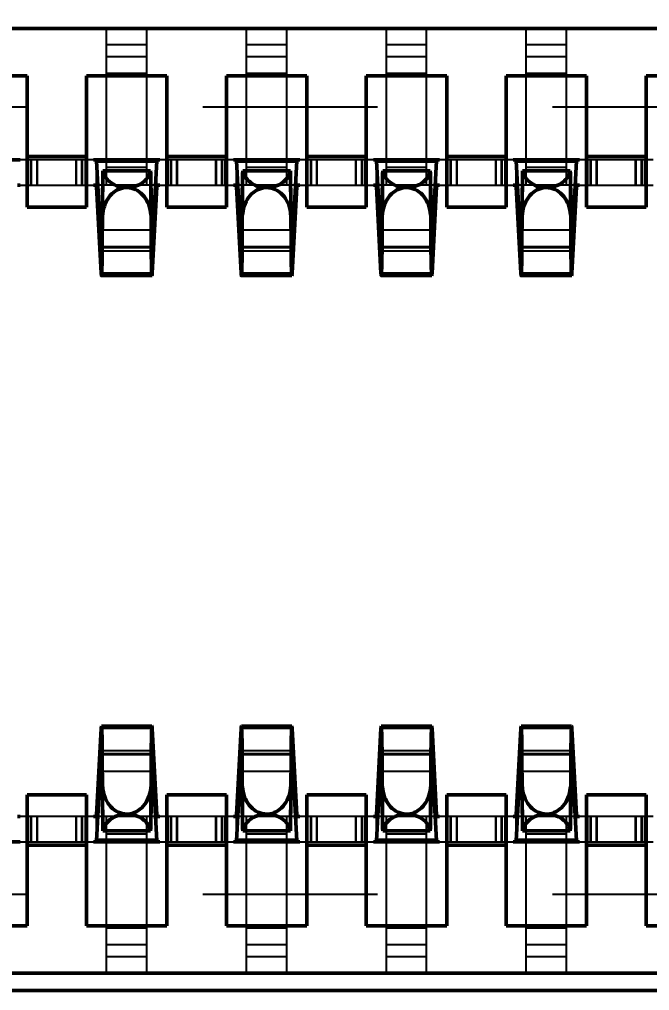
# Model space of a CAD drawing. Header units: millimetres. Extents: x -27 to 31.5, y -2.8 to 12.3.
# Drawn here: x 6.19 to 9.79, y -2.8 to 2.75 of the extents above; entities that cross this region are included whole.
import ezdxf

# ---------------------------------------------------------------- set-up
doc = ezdxf.new("R2010")
doc.units = ezdxf.units.MM
doc.linetypes.add('Dashed', pattern=[2, 1, -1])
for name, color, linetype, lineweight in [('AM_0', 7, 'Continuous', 50), ('AM_4', 3, 'Continuous', 25), ('AM_5', 3, 'Continuous', 25), ('AM_9', 6, 'Dashed', 25)]:
    doc.layers.add(name, color=color, linetype=linetype, lineweight=lineweight)
doc.dimstyles.new('ISO-25', dxfattribs={"dimtxt": 2.5, "dimasz": 2.5, "dimexe": 1.25, "dimexo": 0.625, "dimtad": 1, "dimtxsty": 'Standard', "dimcen": 2.5, "dimadec": 0, "dimazin": 0, "dimtfac": 1, "dimtmove": 0, "dimatfit": 3, "dimfxl": 1, "dimarcsym": 0})

# ---------------------------------------------------------------- blocks, each defined once
blk = doc.blocks.new('1_ERF8_C_211_05_0_060PN_0_in_ERF8_060_05_0_L_DV_TR_4')
at = {"layer": 'AM_0'}
for p, q in [((6.1896, 1.95), (5.8104, 1.95)), ((6.982, 1.95), (6.6104, 1.95)), ((6.6183, 1.95), (6.6172, 1.95)), ((6.6278, 1.9438), (6.6545, 1.447)), ((6.9455, 1.447), (6.9722, 1.9438)), ((6.9828, 1.95), (6.9817, 1.95)), ((6.9896, 1.95), (6.9828, 1.95)), ((7.782, 1.95), (7.4104, 1.95)), ((7.4183, 1.95), (7.4172, 1.95)), ((7.4278, 1.9438), (7.4545, 1.447)), ((7.7455, 1.447), (7.7722, 1.9438)), ((7.7828, 1.95), (7.7817, 1.95)), ((7.7896, 1.95), (7.7828, 1.95)), ((8.582, 1.95), (8.2104, 1.95)), ((8.2183, 1.95), (8.2172, 1.95)), ((8.2278, 1.9438), (8.2545, 1.447)), ((8.5455, 1.447), (8.5722, 1.9438)), ((8.5828, 1.95), (8.5817, 1.95)), ((8.5896, 1.95), (8.5828, 1.95)), ((9.382, 1.95), (9.0104, 1.95)), ((9.0183, 1.95), (9.0172, 1.95)), ((9.0278, 1.9438), (9.0545, 1.447)), ((9.3455, 1.447), (9.3722, 1.9438)), ((9.3828, 1.95), (9.3817, 1.95)), ((9.3896, 1.95), (9.3828, 1.95)), ((6.6588, 1.547), (6.6625, 1.8698)), ((6.6604, 1.4519), (6.6625, 1.8698)), ((6.9359, 1.886), (6.6641, 1.886)), ((6.9375, 1.8698), (6.9412, 1.547)), ((6.9396, 1.4519), (6.9375, 1.8698)), ((7.4588, 1.547), (7.4625, 1.8698)), ((7.4604, 1.4519), (7.4625, 1.8698)), ((7.7359, 1.886), (7.4641, 1.886)), ((7.7375, 1.8698), (7.7412, 1.547)), ((7.7396, 1.4519), (7.7375, 1.8698)), ((8.2588, 1.547), (8.2625, 1.8698)), ((8.2604, 1.4519), (8.2625, 1.8698)), ((8.5359, 1.886), (8.2641, 1.886)), ((8.5375, 1.8698), (8.5412, 1.547)), ((8.5396, 1.4519), (8.5375, 1.8698)), ((9.0588, 1.547), (9.0625, 1.8698)), ((9.0604, 1.4519), (9.0625, 1.8698)), ((9.3359, 1.886), (9.0641, 1.886)), ((9.3375, 1.8698), (9.3412, 1.547)), ((9.3396, 1.4519), (9.3375, 1.8698)), ((6.1751, 1.805), (6.1896, 1.805)), ((6.6104, 1.805), (6.6249, 1.805)), ((6.654, 1.302), (6.6278, 1.7948)), ((6.8081, 1.791), (6.7919, 1.791)), ((6.9722, 1.7948), (6.946, 1.302)), ((6.9751, 1.805), (6.9896, 1.805)), ((7.4104, 1.805), (7.4249, 1.805)), ((7.454, 1.302), (7.4278, 1.7948)), ((7.6081, 1.791), (7.5919, 1.791)), ((7.7722, 1.7948), (7.746, 1.302)), ((7.7751, 1.805), (7.7896, 1.805)), ((8.2104, 1.805), (8.2249, 1.805)), ((8.254, 1.302), (8.2278, 1.7948)), ((8.4081, 1.791), (8.3919, 1.791)), ((8.5722, 1.7948), (8.546, 1.302)), ((8.5751, 1.805), (8.5896, 1.805)), ((9.0104, 1.805), (9.0249, 1.805)), ((9.054, 1.302), (9.0278, 1.7948)), ((9.2081, 1.791), (9.1919, 1.791)), ((9.3722, 1.7948), (9.346, 1.302)), ((9.3751, 1.805), (9.3896, 1.805)), ((6.6571, 1.447), (6.6545, 1.447)), ((6.9455, 1.447), (6.9429, 1.447)), ((7.4571, 1.447), (7.4545, 1.447)), ((7.7455, 1.447), (7.7429, 1.447)), ((8.2571, 1.447), (8.2545, 1.447)), ((8.5455, 1.447), (8.5429, 1.447)), ((9.0571, 1.447), (9.0545, 1.447)), ((9.3455, 1.447), (9.3429, 1.447)), ((6.9444, 1.288), (6.6556, 1.288)), ((7.7444, 1.288), (7.4556, 1.288)), ((8.5444, 1.288), (8.2556, 1.288)), ((9.3444, 1.288), (9.0556, 1.288)), ((6.6278, -1.7948), (6.654, -1.302)), ((6.9444, -1.288), (6.6556, -1.288)), ((6.946, -1.302), (6.9722, -1.7948)), ((7.4278, -1.7948), (7.454, -1.302)), ((7.7444, -1.288), (7.4556, -1.288)), ((7.746, -1.302), (7.7722, -1.7948)), ((8.2278, -1.7948), (8.254, -1.302)), ((8.5444, -1.288), (8.2556, -1.288)), ((8.546, -1.302), (8.5722, -1.7948)), ((9.0278, -1.7948), (9.054, -1.302)), ((9.3444, -1.288), (9.0556, -1.288)), ((9.346, -1.302), (9.3722, -1.7948)), ((6.6545, -1.447), (6.6278, -1.9438)), ((6.6571, -1.447), (6.6545, -1.447)), ((6.6625, -1.8698), (6.6604, -1.4519)), ((6.9375, -1.8698), (6.9396, -1.4519)), ((6.9455, -1.447), (6.9429, -1.447)), ((6.9722, -1.9438), (6.9455, -1.447)), ((7.4545, -1.447), (7.4278, -1.9438)), ((7.4571, -1.447), (7.4545, -1.447)), ((7.4625, -1.8698), (7.4604, -1.4519)), ((7.7375, -1.8698), (7.7396, -1.4519)), ((7.7455, -1.447), (7.7429, -1.447)), ((7.7722, -1.9438), (7.7455, -1.447)), ((8.2545, -1.447), (8.2278, -1.9438)), ((8.2571, -1.447), (8.2545, -1.447)), ((8.2625, -1.8698), (8.2604, -1.4519)), ((8.5375, -1.8698), (8.5396, -1.4519)), ((8.5455, -1.447), (8.5429, -1.447)), ((8.5722, -1.9438), (8.5455, -1.447)), ((9.0545, -1.447), (9.0278, -1.9438)), ((9.0571, -1.447), (9.0545, -1.447)), ((9.0604, -1.4519), (9.0625, -1.8698)), ((9.3375, -1.8698), (9.3396, -1.4519)), ((9.3455, -1.447), (9.3429, -1.447)), ((9.3722, -1.9438), (9.3455, -1.447)), ((6.6625, -1.8698), (6.6588, -1.547)), ((6.9412, -1.547), (6.9375, -1.8698)), ((7.4625, -1.8698), (7.4588, -1.547)), ((7.7412, -1.547), (7.7375, -1.8698)), ((8.2625, -1.8698), (8.2588, -1.547)), ((8.5412, -1.547), (8.5375, -1.8698)), ((9.0625, -1.8698), (9.0588, -1.547)), ((9.3412, -1.547), (9.3375, -1.8698)), ((6.1896, -1.805), (6.1751, -1.805)), ((6.6249, -1.805), (6.6104, -1.805)), ((6.8081, -1.791), (6.7919, -1.791)), ((6.9896, -1.805), (6.9751, -1.805)), ((7.4249, -1.805), (7.4104, -1.805)), ((7.6081, -1.791), (7.5919, -1.791)), ((7.7896, -1.805), (7.7751, -1.805)), ((8.2249, -1.805), (8.2104, -1.805)), ((8.4081, -1.791), (8.3919, -1.791)), ((8.5896, -1.805), (8.5751, -1.805)), ((9.0249, -1.805), (9.0104, -1.805)), ((9.2081, -1.791), (9.1919, -1.791)), ((9.3896, -1.805), (9.3751, -1.805)), ((6.9359, -1.886), (6.6641, -1.886)), ((7.7359, -1.886), (7.4641, -1.886)), ((8.5359, -1.886), (8.2641, -1.886)), ((9.3359, -1.886), (9.0641, -1.886)), ((5.818, -1.95), (6.1896, -1.95)), ((6.6104, -1.95), (6.9896, -1.95)), ((6.6172, -1.95), (6.6183, -1.95)), ((6.9817, -1.95), (6.9828, -1.95)), ((7.4104, -1.95), (7.7896, -1.95)), ((7.4172, -1.95), (7.4183, -1.95)), ((7.7817, -1.95), (7.7828, -1.95)), ((8.2104, -1.95), (8.5896, -1.95)), ((8.2172, -1.95), (8.2183, -1.95)), ((8.5817, -1.95), (8.5828, -1.95)), ((9.0104, -1.95), (9.3896, -1.95)), ((9.0172, -1.95), (9.0183, -1.95)), ((9.3817, -1.95), (9.3828, -1.95))]:
    blk.add_line(p, q, dxfattribs=at)
for points in [[(6.6278, 1.9438), (6.625, 1.9486), (6.6183, 1.95)], [(6.9817, 1.95), (6.9752, 1.9487), (6.9722, 1.9438)], [(7.4278, 1.9438), (7.425, 1.9486), (7.4183, 1.95)], [(7.7817, 1.95), (7.7752, 1.9487), (7.7722, 1.9438)], [(8.2278, 1.9438), (8.225, 1.9486), (8.2183, 1.95)], [(8.5817, 1.95), (8.5752, 1.9487), (8.5722, 1.9438)], [(9.0278, 1.9438), (9.025, 1.9486), (9.0183, 1.95)], [(9.3817, 1.95), (9.3752, 1.9487), (9.3722, 1.9438)], [(6.6625, 1.8698), (6.6638, 1.8842), (6.6641, 1.886)], [(6.6641, 1.886), (6.6665, 1.8763), (6.67, 1.8668), (6.6745, 1.8576), (6.68, 1.8487), (6.6863, 1.8403), (6.6936, 1.8323), (6.7016, 1.825), (6.7104, 1.8182), (6.7198, 1.812), (6.7299, 1.8066), (6.7405, 1.802), (6.7516, 1.7981), (6.763, 1.795), (6.7747, 1.7927), (6.7866, 1.7913), (6.7919, 1.791)], [(6.8081, 1.791), (6.8201, 1.792), (6.8319, 1.7939), (6.8435, 1.7966), (6.8547, 1.8002), (6.8655, 1.8045), (6.8758, 1.8096), (6.8856, 1.8154), (6.8947, 1.8219), (6.903, 1.829), (6.9106, 1.8367), (6.9174, 1.845), (6.9232, 1.8536), (6.9281, 1.8627), (6.9321, 1.8721), (6.935, 1.8817), (6.9359, 1.886)], [(6.9359, 1.886), (6.9374, 1.8716), (6.9375, 1.8698)], [(7.4625, 1.8698), (7.4638, 1.8842), (7.4641, 1.886)], [(7.4641, 1.886), (7.4665, 1.8763), (7.47, 1.8668), (7.4745, 1.8576), (7.48, 1.8487), (7.4863, 1.8403), (7.4936, 1.8323), (7.5016, 1.825), (7.5104, 1.8182), (7.5198, 1.812), (7.5299, 1.8066), (7.5405, 1.802), (7.5516, 1.7981), (7.563, 1.795), (7.5747, 1.7927), (7.5866, 1.7913), (7.5919, 1.791)], [(7.6081, 1.791), (7.6201, 1.792), (7.6319, 1.7939), (7.6435, 1.7966), (7.6547, 1.8002), (7.6655, 1.8045), (7.6758, 1.8096), (7.6856, 1.8154), (7.6947, 1.8219), (7.703, 1.829), (7.7106, 1.8367), (7.7174, 1.845), (7.7232, 1.8536), (7.7281, 1.8627), (7.7321, 1.8721), (7.735, 1.8817), (7.7359, 1.886)], [(7.7359, 1.886), (7.7374, 1.8716), (7.7375, 1.8698)], [(8.2625, 1.8698), (8.2638, 1.8842), (8.2641, 1.886)], [(8.2641, 1.886), (8.2665, 1.8763), (8.27, 1.8668), (8.2745, 1.8576), (8.28, 1.8487), (8.2863, 1.8403), (8.2936, 1.8323), (8.3016, 1.825), (8.3104, 1.8182), (8.3198, 1.812), (8.3299, 1.8066), (8.3405, 1.802), (8.3516, 1.7981), (8.363, 1.795), (8.3747, 1.7927), (8.3866, 1.7913), (8.3919, 1.791)], [(8.4081, 1.791), (8.4201, 1.792), (8.4319, 1.7939), (8.4435, 1.7966), (8.4547, 1.8002), (8.4655, 1.8045), (8.4758, 1.8096), (8.4856, 1.8154), (8.4947, 1.8219), (8.503, 1.829), (8.5106, 1.8367), (8.5174, 1.845), (8.5232, 1.8536), (8.5281, 1.8627), (8.5321, 1.8721), (8.535, 1.8817), (8.5359, 1.886)], [(8.5359, 1.886), (8.5374, 1.8716), (8.5375, 1.8698)], [(9.0625, 1.8698), (9.0638, 1.8842), (9.0641, 1.886)], [(9.0641, 1.886), (9.0665, 1.8763), (9.07, 1.8668), (9.0745, 1.8576), (9.08, 1.8487), (9.0863, 1.8403), (9.0936, 1.8323), (9.1016, 1.825), (9.1104, 1.8182), (9.1198, 1.812), (9.1299, 1.8066), (9.1405, 1.802), (9.1516, 1.7981), (9.163, 1.795), (9.1747, 1.7927), (9.1866, 1.7913), (9.1919, 1.791)], [(9.2081, 1.791), (9.2201, 1.792), (9.2319, 1.7939), (9.2435, 1.7966), (9.2547, 1.8002), (9.2655, 1.8045), (9.2758, 1.8096), (9.2856, 1.8154), (9.2947, 1.8219), (9.303, 1.829), (9.3106, 1.8367), (9.3174, 1.845), (9.3232, 1.8536), (9.3281, 1.8627), (9.3321, 1.8721), (9.335, 1.8817), (9.3359, 1.886)], [(9.3359, 1.886), (9.3374, 1.8716), (9.3375, 1.8698)], [(6.6249, 1.805), (6.6274, 1.7978), (6.6278, 1.7948)], [(6.7919, 1.791), (6.7799, 1.7895), (6.7681, 1.7867), (6.7565, 1.7828), (6.7453, 1.7775), (6.7345, 1.7712), (6.7242, 1.7637), (6.7144, 1.7551), (6.7053, 1.7456), (6.697, 1.7351), (6.6894, 1.7238), (6.6826, 1.7117), (6.6768, 1.6989), (6.6719, 1.6856), (6.6679, 1.6718), (6.665, 1.6576), (6.6631, 1.6432), (6.6625, 1.6351)], [(6.9375, 1.6351), (6.9362, 1.6496), (6.9338, 1.6639), (6.9304, 1.6779), (6.9261, 1.6915), (6.9207, 1.7046), (6.9145, 1.7171), (6.9074, 1.7288), (6.8994, 1.7398), (6.8908, 1.7499), (6.8814, 1.759), (6.8714, 1.7671), (6.8608, 1.7741), (6.8498, 1.78), (6.8384, 1.7847), (6.8267, 1.7881), (6.8149, 1.7903), (6.8081, 1.791)], [(6.9722, 1.7948), (6.9738, 1.802), (6.9751, 1.805)], [(7.4249, 1.805), (7.4274, 1.7978), (7.4278, 1.7948)], [(7.5919, 1.791), (7.5799, 1.7895), (7.5681, 1.7867), (7.5565, 1.7828), (7.5453, 1.7775), (7.5345, 1.7712), (7.5242, 1.7637), (7.5144, 1.7551), (7.5053, 1.7456), (7.497, 1.7351), (7.4894, 1.7238), (7.4826, 1.7117), (7.4768, 1.6989), (7.4719, 1.6856), (7.4679, 1.6718), (7.465, 1.6576), (7.4631, 1.6432), (7.4625, 1.6351)], [(7.7375, 1.6351), (7.7362, 1.6496), (7.7338, 1.6639), (7.7304, 1.6779), (7.7261, 1.6915), (7.7207, 1.7046), (7.7145, 1.7171), (7.7074, 1.7288), (7.6994, 1.7398), (7.6908, 1.7499), (7.6814, 1.759), (7.6714, 1.7671), (7.6608, 1.7741), (7.6498, 1.78), (7.6384, 1.7847), (7.6267, 1.7881), (7.6149, 1.7903), (7.6081, 1.791)], [(7.7722, 1.7948), (7.7738, 1.802), (7.7751, 1.805)], [(8.2249, 1.805), (8.2274, 1.7978), (8.2278, 1.7948)], [(8.3919, 1.791), (8.3799, 1.7895), (8.3681, 1.7867), (8.3565, 1.7828), (8.3453, 1.7775), (8.3345, 1.7712), (8.3242, 1.7637), (8.3144, 1.7551), (8.3053, 1.7456), (8.297, 1.7351), (8.2894, 1.7238), (8.2826, 1.7117), (8.2768, 1.6989), (8.2719, 1.6856), (8.2679, 1.6718), (8.265, 1.6576), (8.2631, 1.6432), (8.2625, 1.6351)], [(8.5375, 1.6351), (8.5362, 1.6496), (8.5338, 1.6639), (8.5304, 1.6779), (8.5261, 1.6915), (8.5207, 1.7046), (8.5145, 1.7171), (8.5074, 1.7288), (8.4994, 1.7398), (8.4908, 1.7499), (8.4814, 1.759), (8.4714, 1.7671), (8.4608, 1.7741), (8.4498, 1.78), (8.4384, 1.7847), (8.4267, 1.7881), (8.4149, 1.7903), (8.4081, 1.791)], [(8.5722, 1.7948), (8.5738, 1.802), (8.5751, 1.805)], [(9.0249, 1.805), (9.0274, 1.7978), (9.0278, 1.7948)], [(9.1919, 1.791), (9.1799, 1.7895), (9.1681, 1.7867), (9.1565, 1.7828), (9.1453, 1.7775), (9.1345, 1.7712), (9.1242, 1.7637), (9.1144, 1.7551), (9.1053, 1.7456), (9.097, 1.7351), (9.0894, 1.7238), (9.0826, 1.7117), (9.0768, 1.6989), (9.0719, 1.6856), (9.0679, 1.6718), (9.065, 1.6576), (9.0631, 1.6432), (9.0625, 1.6351)], [(9.3375, 1.6351), (9.3362, 1.6496), (9.3338, 1.6639), (9.3304, 1.6779), (9.3261, 1.6915), (9.3207, 1.7046), (9.3145, 1.7171), (9.3074, 1.7288), (9.2994, 1.7398), (9.2908, 1.7499), (9.2814, 1.759), (9.2714, 1.7671), (9.2608, 1.7741), (9.2498, 1.78), (9.2384, 1.7847), (9.2267, 1.7881), (9.2149, 1.7903), (9.2081, 1.791)], [(9.3722, 1.7948), (9.3738, 1.802), (9.3751, 1.805)], [(6.6588, 1.547), (6.6586, 1.5288), (6.6584, 1.5118), (6.6582, 1.4961), (6.6579, 1.4819), (6.6577, 1.4693), (6.6574, 1.4582), (6.6571, 1.449), (6.6568, 1.4415), (6.6565, 1.4359), (6.6562, 1.4322), (6.6559, 1.4304), (6.6558, 1.4302)], [(6.9442, 1.4302), (6.9439, 1.4312), (6.9436, 1.4341), (6.9433, 1.4389), (6.943, 1.4457), (6.9427, 1.4542), (6.9424, 1.4645), (6.9422, 1.4765), (6.9419, 1.4901), (6.9417, 1.5052), (6.9415, 1.5217), (6.9413, 1.5394), (6.9412, 1.547)], [(7.4588, 1.547), (7.4586, 1.5288), (7.4584, 1.5118), (7.4582, 1.4961), (7.4579, 1.4819), (7.4577, 1.4693), (7.4574, 1.4582), (7.4571, 1.449), (7.4568, 1.4415), (7.4565, 1.4359), (7.4562, 1.4322), (7.4559, 1.4304), (7.4558, 1.4302)], [(7.7442, 1.4302), (7.7439, 1.4312), (7.7436, 1.4341), (7.7433, 1.4389), (7.743, 1.4457), (7.7427, 1.4542), (7.7424, 1.4645), (7.7422, 1.4765), (7.7419, 1.4901), (7.7417, 1.5052), (7.7415, 1.5217), (7.7413, 1.5394), (7.7412, 1.547)], [(8.2588, 1.547), (8.2586, 1.5288), (8.2584, 1.5118), (8.2582, 1.4961), (8.2579, 1.4819), (8.2577, 1.4693), (8.2574, 1.4582), (8.2571, 1.449), (8.2568, 1.4415), (8.2565, 1.4359), (8.2562, 1.4322), (8.2559, 1.4304), (8.2558, 1.4302)], [(8.5442, 1.4302), (8.5439, 1.4312), (8.5436, 1.4341), (8.5433, 1.4389), (8.543, 1.4457), (8.5427, 1.4542), (8.5424, 1.4645), (8.5422, 1.4765), (8.5419, 1.4901), (8.5417, 1.5052), (8.5415, 1.5217), (8.5413, 1.5394), (8.5412, 1.547)], [(9.0588, 1.547), (9.0586, 1.5288), (9.0584, 1.5118), (9.0582, 1.4961), (9.0579, 1.4819), (9.0577, 1.4693), (9.0574, 1.4582), (9.0571, 1.449), (9.0568, 1.4415), (9.0565, 1.4359), (9.0562, 1.4322), (9.0559, 1.4304), (9.0558, 1.4302)], [(9.3442, 1.4302), (9.3439, 1.4312), (9.3436, 1.4341), (9.3433, 1.4389), (9.343, 1.4457), (9.3427, 1.4542), (9.3424, 1.4645), (9.3422, 1.4765), (9.3419, 1.4901), (9.3417, 1.5052), (9.3415, 1.5217), (9.3413, 1.5394), (9.3412, 1.547)], [(6.6558, 1.4302), (6.6555, 1.4312), (6.6552, 1.4341), (6.6549, 1.4389), (6.6546, 1.4457), (6.6545, 1.447)], [(6.6604, 1.4519), (6.66, 1.4227), (6.6596, 1.396), (6.6592, 1.3718), (6.6588, 1.3504), (6.6583, 1.3319), (6.6578, 1.3166), (6.6572, 1.3044), (6.6567, 1.2956), (6.6562, 1.2901), (6.6556, 1.288), (6.6556, 1.288)], [(6.9444, 1.288), (6.9439, 1.2897), (6.9433, 1.2948), (6.9428, 1.3032), (6.9423, 1.315), (6.9418, 1.33), (6.9413, 1.3481), (6.9408, 1.3692), (6.9404, 1.393), (6.94, 1.4195), (6.9396, 1.4484), (6.9396, 1.4519)], [(6.9455, 1.447), (6.9452, 1.44), (6.9449, 1.4348), (6.9446, 1.4316), (6.9443, 1.4302), (6.9442, 1.4302)], [(7.4558, 1.4302), (7.4555, 1.4312), (7.4552, 1.4341), (7.4549, 1.4389), (7.4546, 1.4457), (7.4545, 1.447)], [(7.4604, 1.4519), (7.46, 1.4227), (7.4596, 1.396), (7.4592, 1.3718), (7.4588, 1.3504), (7.4583, 1.3319), (7.4578, 1.3166), (7.4572, 1.3044), (7.4567, 1.2956), (7.4562, 1.2901), (7.4556, 1.288), (7.4556, 1.288)], [(7.7444, 1.288), (7.7439, 1.2897), (7.7433, 1.2948), (7.7428, 1.3032), (7.7423, 1.315), (7.7418, 1.33), (7.7413, 1.3481), (7.7408, 1.3692), (7.7404, 1.393), (7.74, 1.4195), (7.7396, 1.4484), (7.7396, 1.4519)], [(7.7455, 1.447), (7.7452, 1.44), (7.7449, 1.4348), (7.7446, 1.4316), (7.7443, 1.4302), (7.7442, 1.4302)], [(8.2558, 1.4302), (8.2555, 1.4312), (8.2552, 1.4341), (8.2549, 1.4389), (8.2546, 1.4457), (8.2545, 1.447)], [(8.2604, 1.4519), (8.26, 1.4227), (8.2596, 1.396), (8.2592, 1.3718), (8.2588, 1.3504), (8.2583, 1.3319), (8.2578, 1.3166), (8.2572, 1.3044), (8.2567, 1.2956), (8.2562, 1.2901), (8.2556, 1.288), (8.2556, 1.288)], [(8.5444, 1.288), (8.5439, 1.2897), (8.5433, 1.2948), (8.5428, 1.3032), (8.5423, 1.315), (8.5418, 1.33), (8.5413, 1.3481), (8.5408, 1.3692), (8.5404, 1.393), (8.54, 1.4195), (8.5396, 1.4484), (8.5396, 1.4519)], [(8.5455, 1.447), (8.5452, 1.44), (8.5449, 1.4348), (8.5446, 1.4316), (8.5443, 1.4302), (8.5442, 1.4302)], [(9.0558, 1.4302), (9.0555, 1.4312), (9.0552, 1.4341), (9.0549, 1.4389), (9.0546, 1.4457), (9.0545, 1.447)], [(9.0604, 1.4519), (9.06, 1.4227), (9.0596, 1.396), (9.0592, 1.3718), (9.0588, 1.3504), (9.0583, 1.3319), (9.0578, 1.3166), (9.0572, 1.3044), (9.0567, 1.2956), (9.0562, 1.2901), (9.0556, 1.288), (9.0556, 1.288)], [(9.3444, 1.288), (9.3439, 1.2897), (9.3433, 1.2948), (9.3428, 1.3032), (9.3423, 1.315), (9.3418, 1.33), (9.3413, 1.3481), (9.3408, 1.3692), (9.3404, 1.393), (9.34, 1.4195), (9.3396, 1.4484), (9.3396, 1.4519)], [(9.3455, 1.447), (9.3452, 1.44), (9.3449, 1.4348), (9.3446, 1.4316), (9.3443, 1.4302), (9.3442, 1.4302)], [(6.6556, 1.288), (6.655, 1.2896), (6.6545, 1.2946), (6.654, 1.302)], [(6.946, 1.302), (6.9455, 1.294), (6.9449, 1.2893), (6.9444, 1.288)], [(7.4556, 1.288), (7.455, 1.2896), (7.4545, 1.2946), (7.454, 1.302)], [(7.746, 1.302), (7.7455, 1.294), (7.7449, 1.2893), (7.7444, 1.288)], [(8.2556, 1.288), (8.255, 1.2896), (8.2545, 1.2946), (8.254, 1.302)], [(8.546, 1.302), (8.5455, 1.294), (8.5449, 1.2893), (8.5444, 1.288)], [(9.0556, 1.288), (9.055, 1.2896), (9.0545, 1.2946), (9.054, 1.302)], [(9.346, 1.302), (9.3455, 1.294), (9.3449, 1.2893), (9.3444, 1.288)], [(6.654, -1.302), (6.6545, -1.294), (6.6551, -1.2893), (6.6556, -1.288)], [(6.6556, -1.288), (6.6561, -1.2897), (6.6567, -1.2948), (6.6572, -1.3032), (6.6577, -1.315), (6.6582, -1.33), (6.6587, -1.3481), (6.6592, -1.3692), (6.6596, -1.393), (6.66, -1.4195), (6.6604, -1.4484), (6.6604, -1.4519)], [(6.9396, -1.4519), (6.94, -1.4227), (6.9404, -1.396), (6.9408, -1.3718), (6.9412, -1.3504), (6.9417, -1.3319), (6.9422, -1.3166), (6.9428, -1.3044), (6.9433, -1.2956), (6.9438, -1.2901), (6.9444, -1.288), (6.9444, -1.288)], [(6.9444, -1.288), (6.945, -1.2896), (6.9455, -1.2946), (6.946, -1.302)], [(7.454, -1.302), (7.4545, -1.294), (7.4551, -1.2893), (7.4556, -1.288)], [(7.4556, -1.288), (7.4561, -1.2897), (7.4567, -1.2948), (7.4572, -1.3032), (7.4577, -1.315), (7.4582, -1.33), (7.4587, -1.3481), (7.4592, -1.3692), (7.4596, -1.393), (7.46, -1.4195), (7.4604, -1.4484), (7.4604, -1.4519)], [(7.7396, -1.4519), (7.74, -1.4227), (7.7404, -1.396), (7.7408, -1.3718), (7.7412, -1.3504), (7.7417, -1.3319), (7.7422, -1.3166), (7.7428, -1.3044), (7.7433, -1.2956), (7.7438, -1.2901), (7.7444, -1.288), (7.7444, -1.288)], [(7.7444, -1.288), (7.745, -1.2896), (7.7455, -1.2946), (7.746, -1.302)], [(8.254, -1.302), (8.2545, -1.294), (8.2551, -1.2893), (8.2556, -1.288)], [(8.2556, -1.288), (8.2561, -1.2897), (8.2567, -1.2948), (8.2572, -1.3032), (8.2577, -1.315), (8.2582, -1.33), (8.2587, -1.3481), (8.2592, -1.3692), (8.2596, -1.393), (8.26, -1.4195), (8.2604, -1.4484), (8.2604, -1.4519)], [(8.5396, -1.4519), (8.54, -1.4227), (8.5404, -1.396), (8.5408, -1.3718), (8.5412, -1.3504), (8.5417, -1.3319), (8.5422, -1.3166), (8.5428, -1.3044), (8.5433, -1.2956), (8.5438, -1.2901), (8.5444, -1.288), (8.5444, -1.288)], [(8.5444, -1.288), (8.545, -1.2896), (8.5455, -1.2946), (8.546, -1.302)], [(9.054, -1.302), (9.0545, -1.294), (9.0551, -1.2893), (9.0556, -1.288)], [(9.0556, -1.288), (9.0561, -1.2897), (9.0567, -1.2948), (9.0572, -1.3032), (9.0577, -1.315), (9.0582, -1.33), (9.0587, -1.3481), (9.0592, -1.3692), (9.0596, -1.393), (9.06, -1.4195), (9.0604, -1.4484), (9.0604, -1.4519)], [(9.3396, -1.4519), (9.34, -1.4227), (9.3404, -1.396), (9.3408, -1.3718), (9.3412, -1.3504), (9.3417, -1.3319), (9.3422, -1.3166), (9.3428, -1.3044), (9.3433, -1.2956), (9.3438, -1.2901), (9.3444, -1.288), (9.3444, -1.288)], [(9.3444, -1.288), (9.345, -1.2896), (9.3455, -1.2946), (9.346, -1.302)], [(6.6545, -1.447), (6.6548, -1.44), (6.6551, -1.4348), (6.6554, -1.4316), (6.6557, -1.4302), (6.6558, -1.4302)], [(6.6558, -1.4302), (6.6561, -1.4312), (6.6564, -1.4341), (6.6567, -1.4389), (6.657, -1.4457), (6.6573, -1.4542), (6.6576, -1.4645), (6.6578, -1.4765), (6.6581, -1.4901), (6.6583, -1.5052), (6.6585, -1.5217), (6.6587, -1.5394), (6.6588, -1.547)], [(6.9412, -1.547), (6.9414, -1.5288), (6.9416, -1.5118), (6.9418, -1.4961), (6.9421, -1.4819), (6.9423, -1.4693), (6.9426, -1.4582), (6.9429, -1.449), (6.9432, -1.4415), (6.9435, -1.4359), (6.9438, -1.4322), (6.9441, -1.4304), (6.9442, -1.4302)], [(6.9442, -1.4302), (6.9445, -1.4312), (6.9448, -1.4341), (6.9451, -1.4389), (6.9454, -1.4457), (6.9455, -1.447)], [(7.4545, -1.447), (7.4548, -1.44), (7.4551, -1.4348), (7.4554, -1.4316), (7.4557, -1.4302), (7.4558, -1.4302)], [(7.4558, -1.4302), (7.4561, -1.4312), (7.4564, -1.4341), (7.4567, -1.4389), (7.457, -1.4457), (7.4573, -1.4542), (7.4576, -1.4645), (7.4578, -1.4765), (7.4581, -1.4901), (7.4583, -1.5052), (7.4585, -1.5217), (7.4587, -1.5394), (7.4588, -1.547)], [(7.7412, -1.547), (7.7414, -1.5288), (7.7416, -1.5118), (7.7418, -1.4961), (7.7421, -1.4819), (7.7423, -1.4693), (7.7426, -1.4582), (7.7429, -1.449), (7.7432, -1.4415), (7.7435, -1.4359), (7.7438, -1.4322), (7.7441, -1.4304), (7.7442, -1.4302)], [(7.7442, -1.4302), (7.7445, -1.4312), (7.7448, -1.4341), (7.7451, -1.4389), (7.7454, -1.4457), (7.7455, -1.447)], [(8.2545, -1.447), (8.2548, -1.44), (8.2551, -1.4348), (8.2554, -1.4316), (8.2557, -1.4302), (8.2558, -1.4302)], [(8.2558, -1.4302), (8.2561, -1.4312), (8.2564, -1.4341), (8.2567, -1.4389), (8.257, -1.4457), (8.2573, -1.4542), (8.2576, -1.4645), (8.2578, -1.4765), (8.2581, -1.4901), (8.2583, -1.5052), (8.2585, -1.5217), (8.2587, -1.5394), (8.2588, -1.547)], [(8.5412, -1.547), (8.5414, -1.5288), (8.5416, -1.5118), (8.5418, -1.4961), (8.5421, -1.4819), (8.5423, -1.4693), (8.5426, -1.4582), (8.5429, -1.449), (8.5432, -1.4415), (8.5435, -1.4359), (8.5438, -1.4322), (8.5441, -1.4304), (8.5442, -1.4302)], [(8.5442, -1.4302), (8.5445, -1.4312), (8.5448, -1.4341), (8.5451, -1.4389), (8.5454, -1.4457), (8.5455, -1.447)], [(9.0545, -1.447), (9.0548, -1.44), (9.0551, -1.4348), (9.0554, -1.4316), (9.0557, -1.4302), (9.0558, -1.4302)], [(9.0558, -1.4302), (9.0561, -1.4312), (9.0564, -1.4341), (9.0567, -1.4389), (9.057, -1.4457), (9.0573, -1.4542), (9.0576, -1.4645), (9.0578, -1.4765), (9.0581, -1.4901), (9.0583, -1.5052), (9.0585, -1.5217), (9.0587, -1.5394), (9.0588, -1.547)], [(9.3412, -1.547), (9.3414, -1.5288), (9.3416, -1.5118), (9.3418, -1.4961), (9.3421, -1.4819), (9.3423, -1.4693), (9.3426, -1.4582), (9.3429, -1.449), (9.3432, -1.4415), (9.3435, -1.4359), (9.3438, -1.4322), (9.3441, -1.4304), (9.3442, -1.4302)], [(9.3442, -1.4302), (9.3445, -1.4312), (9.3448, -1.4341), (9.3451, -1.4389), (9.3454, -1.4457), (9.3455, -1.447)], [(6.6625, -1.6351), (6.6638, -1.6496), (6.6662, -1.6639), (6.6696, -1.6779), (6.6739, -1.6915), (6.6793, -1.7046), (6.6855, -1.7171), (6.6926, -1.7288), (6.7006, -1.7398), (6.7092, -1.7499), (6.7186, -1.759), (6.7286, -1.7671), (6.7392, -1.7741), (6.7502, -1.78), (6.7616, -1.7847), (6.7733, -1.7881), (6.7851, -1.7903), (6.7919, -1.791)], [(6.8081, -1.791), (6.8201, -1.7895), (6.8319, -1.7867), (6.8435, -1.7828), (6.8547, -1.7775), (6.8655, -1.7712), (6.8758, -1.7637), (6.8856, -1.7551), (6.8947, -1.7456), (6.903, -1.7351), (6.9106, -1.7238), (6.9174, -1.7117), (6.9232, -1.6989), (6.9281, -1.6856), (6.9321, -1.6718), (6.935, -1.6576), (6.9369, -1.6432), (6.9375, -1.6351)], [(7.4625, -1.6351), (7.4638, -1.6496), (7.4662, -1.6639), (7.4696, -1.6779), (7.4739, -1.6915), (7.4793, -1.7046), (7.4855, -1.7171), (7.4926, -1.7288), (7.5006, -1.7398), (7.5092, -1.7499), (7.5186, -1.759), (7.5286, -1.7671), (7.5392, -1.7741), (7.5502, -1.78), (7.5616, -1.7847), (7.5733, -1.7881), (7.5851, -1.7903), (7.5919, -1.791)], [(7.6081, -1.791), (7.6201, -1.7895), (7.6319, -1.7867), (7.6435, -1.7828), (7.6547, -1.7775), (7.6655, -1.7712), (7.6758, -1.7637), (7.6856, -1.7551), (7.6947, -1.7456), (7.703, -1.7351), (7.7106, -1.7238), (7.7174, -1.7117), (7.7232, -1.6989), (7.7281, -1.6856), (7.7321, -1.6718), (7.735, -1.6576), (7.7369, -1.6432), (7.7375, -1.6351)], [(8.2625, -1.6351), (8.2638, -1.6496), (8.2662, -1.6639), (8.2696, -1.6779), (8.2739, -1.6915), (8.2793, -1.7046), (8.2855, -1.7171), (8.2926, -1.7288), (8.3006, -1.7398), (8.3092, -1.7499), (8.3186, -1.759), (8.3286, -1.7671), (8.3392, -1.7741), (8.3502, -1.78), (8.3616, -1.7847), (8.3733, -1.7881), (8.3851, -1.7903), (8.3919, -1.791)], [(8.4081, -1.791), (8.4201, -1.7895), (8.4319, -1.7867), (8.4435, -1.7828), (8.4547, -1.7775), (8.4655, -1.7712), (8.4758, -1.7637), (8.4856, -1.7551), (8.4947, -1.7456), (8.503, -1.7351), (8.5106, -1.7238), (8.5174, -1.7117), (8.5232, -1.6989), (8.5281, -1.6856), (8.5321, -1.6718), (8.535, -1.6576), (8.5369, -1.6432), (8.5375, -1.6351)], [(9.0625, -1.6351), (9.0638, -1.6496), (9.0662, -1.6639), (9.0696, -1.6779), (9.0739, -1.6915), (9.0793, -1.7046), (9.0855, -1.7171), (9.0926, -1.7288), (9.1006, -1.7398), (9.1092, -1.7499), (9.1186, -1.759), (9.1286, -1.7671), (9.1392, -1.7741), (9.1502, -1.78), (9.1616, -1.7847), (9.1733, -1.7881), (9.1851, -1.7903), (9.1919, -1.791)], [(9.2081, -1.791), (9.2201, -1.7895), (9.2319, -1.7867), (9.2435, -1.7828), (9.2547, -1.7775), (9.2655, -1.7712), (9.2758, -1.7637), (9.2856, -1.7551), (9.2947, -1.7456), (9.303, -1.7351), (9.3106, -1.7238), (9.3174, -1.7117), (9.3232, -1.6989), (9.3281, -1.6856), (9.3321, -1.6718), (9.335, -1.6576), (9.3369, -1.6432), (9.3375, -1.6351)], [(6.6278, -1.7948), (6.6262, -1.802), (6.6249, -1.805)], [(6.7919, -1.791), (6.7799, -1.792), (6.7681, -1.7939), (6.7565, -1.7966), (6.7453, -1.8002), (6.7345, -1.8045), (6.7242, -1.8096), (6.7144, -1.8154), (6.7053, -1.8219), (6.697, -1.829), (6.6894, -1.8367), (6.6826, -1.845), (6.6768, -1.8536), (6.6719, -1.8627), (6.6679, -1.8721), (6.665, -1.8817), (6.6641, -1.886)], [(6.9359, -1.886), (6.9335, -1.8763), (6.93, -1.8668), (6.9255, -1.8576), (6.92, -1.8487), (6.9137, -1.8403), (6.9064, -1.8323), (6.8984, -1.825), (6.8896, -1.8182), (6.8802, -1.812), (6.8701, -1.8066), (6.8595, -1.802), (6.8484, -1.7981), (6.837, -1.795), (6.8253, -1.7927), (6.8134, -1.7913), (6.8081, -1.791)], [(6.9751, -1.805), (6.9726, -1.7978), (6.9722, -1.7948)], [(7.4278, -1.7948), (7.4262, -1.802), (7.4249, -1.805)], [(7.5919, -1.791), (7.5799, -1.792), (7.5681, -1.7939), (7.5565, -1.7966), (7.5453, -1.8002), (7.5345, -1.8045), (7.5242, -1.8096), (7.5144, -1.8154), (7.5053, -1.8219), (7.497, -1.829), (7.4894, -1.8367), (7.4826, -1.845), (7.4768, -1.8536), (7.4719, -1.8627), (7.4679, -1.8721), (7.465, -1.8817), (7.4641, -1.886)], [(7.7359, -1.886), (7.7335, -1.8763), (7.73, -1.8668), (7.7255, -1.8576), (7.72, -1.8487), (7.7137, -1.8403), (7.7064, -1.8323), (7.6984, -1.825), (7.6896, -1.8182), (7.6802, -1.812), (7.6701, -1.8066), (7.6595, -1.802), (7.6484, -1.7981), (7.637, -1.795), (7.6253, -1.7927), (7.6134, -1.7913), (7.6081, -1.791)], [(7.7751, -1.805), (7.7726, -1.7978), (7.7722, -1.7948)], [(8.2278, -1.7948), (8.2262, -1.802), (8.2249, -1.805)], [(8.3919, -1.791), (8.3799, -1.792), (8.3681, -1.7939), (8.3565, -1.7966), (8.3453, -1.8002), (8.3345, -1.8045), (8.3242, -1.8096), (8.3144, -1.8154), (8.3053, -1.8219), (8.297, -1.829), (8.2894, -1.8367), (8.2826, -1.845), (8.2768, -1.8536), (8.2719, -1.8627), (8.2679, -1.8721), (8.265, -1.8817), (8.2641, -1.886)], [(8.5359, -1.886), (8.5335, -1.8763), (8.53, -1.8668), (8.5255, -1.8576), (8.52, -1.8487), (8.5137, -1.8403), (8.5064, -1.8323), (8.4984, -1.825), (8.4896, -1.8182), (8.4802, -1.812), (8.4701, -1.8066), (8.4595, -1.802), (8.4484, -1.7981), (8.437, -1.795), (8.4253, -1.7927), (8.4134, -1.7913), (8.4081, -1.791)], [(8.5751, -1.805), (8.5726, -1.7978), (8.5722, -1.7948)], [(9.0278, -1.7948), (9.0262, -1.802), (9.0249, -1.805)], [(9.1919, -1.791), (9.1799, -1.792), (9.1681, -1.7939), (9.1565, -1.7966), (9.1453, -1.8002), (9.1345, -1.8045), (9.1242, -1.8096), (9.1144, -1.8154), (9.1053, -1.8219), (9.097, -1.829), (9.0894, -1.8367), (9.0826, -1.845), (9.0768, -1.8536), (9.0719, -1.8627), (9.0679, -1.8721), (9.065, -1.8817), (9.0641, -1.886)], [(9.3359, -1.886), (9.3335, -1.8763), (9.33, -1.8668), (9.3255, -1.8576), (9.32, -1.8487), (9.3137, -1.8403), (9.3064, -1.8323), (9.2984, -1.825), (9.2896, -1.8182), (9.2802, -1.812), (9.2701, -1.8066), (9.2595, -1.802), (9.2484, -1.7981), (9.237, -1.795), (9.2253, -1.7927), (9.2134, -1.7913), (9.2081, -1.791)], [(9.3751, -1.805), (9.3726, -1.7978), (9.3722, -1.7948)], [(6.6641, -1.886), (6.6626, -1.8716), (6.6625, -1.8698)], [(6.9375, -1.8698), (6.9362, -1.8842), (6.9359, -1.886)], [(7.4641, -1.886), (7.4626, -1.8716), (7.4625, -1.8698)], [(7.7375, -1.8698), (7.7362, -1.8842), (7.7359, -1.886)], [(8.2641, -1.886), (8.2626, -1.8716), (8.2625, -1.8698)], [(8.5375, -1.8698), (8.5362, -1.8842), (8.5359, -1.886)], [(9.0641, -1.886), (9.0626, -1.8716), (9.0625, -1.8698)], [(9.3375, -1.8698), (9.3362, -1.8842), (9.3359, -1.886)], [(6.6183, -1.95), (6.6248, -1.9487), (6.6278, -1.9438)], [(6.9722, -1.9438), (6.975, -1.9486), (6.9817, -1.95)], [(7.4183, -1.95), (7.4248, -1.9487), (7.4278, -1.9438)], [(7.7722, -1.9438), (7.775, -1.9486), (7.7817, -1.95)], [(8.2183, -1.95), (8.2248, -1.9487), (8.2278, -1.9438)], [(8.5722, -1.9438), (8.575, -1.9486), (8.5817, -1.95)], [(9.0183, -1.95), (9.0248, -1.9487), (9.0278, -1.9438)], [(9.3722, -1.9438), (9.375, -1.9486), (9.3817, -1.95)]]:
    blk.add_lwpolyline(points, dxfattribs=at)
at = {"layer": 'AM_4'}
for p, q in [((6.6278, 1.7948), (6.6278, 1.9438)), ((6.9722, 1.7948), (6.9722, 1.9438)), ((7.4278, 1.7948), (7.4278, 1.9438)), ((7.7722, 1.7948), (7.7722, 1.9438)), ((8.2278, 1.7948), (8.2278, 1.9438)), ((8.5722, 1.7948), (8.5722, 1.9438)), ((9.0278, 1.7948), (9.0278, 1.9438)), ((9.3722, 1.7948), (9.3722, 1.9438)), ((6.9717, 1.936), (6.6283, 1.936)), ((7.7717, 1.936), (7.4283, 1.936)), ((8.5717, 1.936), (8.2283, 1.936)), ((9.3717, 1.936), (9.0283, 1.936)), ((6.9396, 1.4519), (6.6604, 1.4519)), ((7.7396, 1.4519), (7.4604, 1.4519)), ((8.5396, 1.4519), (8.2604, 1.4519)), ((9.3396, 1.4519), (9.0604, 1.4519)), ((6.9396, -1.4519), (6.6604, -1.4519)), ((7.7396, -1.4519), (7.4604, -1.4519)), ((8.5396, -1.4519), (8.2604, -1.4519)), ((9.3396, -1.4519), (9.0604, -1.4519)), ((6.6278, -1.9438), (6.6278, -1.7948)), ((6.9722, -1.9438), (6.9722, -1.7948)), ((7.4278, -1.9438), (7.4278, -1.7948)), ((7.7722, -1.9438), (7.7722, -1.7948)), ((8.2278, -1.9438), (8.2278, -1.7948)), ((8.5722, -1.9438), (8.5722, -1.7948)), ((9.0278, -1.9438), (9.0278, -1.7948)), ((9.3722, -1.9438), (9.3722, -1.7948)), ((6.9717, -1.936), (6.6283, -1.936)), ((7.7717, -1.936), (7.4283, -1.936)), ((8.5717, -1.936), (8.2283, -1.936)), ((9.3717, -1.936), (9.0283, -1.936))]:
    blk.add_line(p, q, dxfattribs=at)
at = {"layer": 'AM_9'}
for p, q in [((6.915, 2.705), (6.685, 2.705)), ((6.685, 1.805), (6.685, 2.705)), ((6.915, 1.805), (6.915, 2.705)), ((7.715, 2.705), (7.485, 2.705)), ((7.485, 1.805), (7.485, 2.705)), ((7.715, 1.805), (7.715, 2.705)), ((8.515, 2.705), (8.285, 2.705)), ((8.285, 1.805), (8.285, 2.705)), ((8.515, 1.805), (8.515, 2.705)), ((9.315, 2.705), (9.085, 2.705)), ((9.085, 1.805), (9.085, 2.705)), ((9.315, 1.805), (9.315, 2.705)), ((6.915, 2.607), (6.685, 2.607)), ((7.715, 2.607), (7.485, 2.607)), ((8.515, 2.607), (8.285, 2.607)), ((9.315, 2.607), (9.085, 2.607)), ((6.915, 2.539), (6.685, 2.539)), ((7.715, 2.539), (7.485, 2.539)), ((8.515, 2.539), (8.285, 2.539)), ((9.315, 2.539), (9.085, 2.539)), ((6.915, 2.4432), (6.685, 2.4432)), ((7.715, 2.4432), (7.485, 2.4432)), ((8.515, 2.4432), (8.285, 2.4432)), ((9.315, 2.4432), (9.085, 2.4432)), ((6.6104, 1.95), (6.1896, 1.95)), ((6.2362, 1.805), (6.2362, 1.95)), ((6.2524, 1.805), (6.2524, 1.95)), ((6.2562, 1.805), (6.2562, 1.95)), ((6.287, 1.805), (6.287, 1.95)), ((6.29, 1.805), (6.29, 1.95)), ((6.51, 1.805), (6.51, 1.95)), ((6.513, 1.805), (6.513, 1.95)), ((6.5438, 1.805), (6.5438, 1.95)), ((6.5476, 1.805), (6.5476, 1.95)), ((6.5638, 1.805), (6.5638, 1.95)), ((6.9828, 1.95), (6.6172, 1.95)), ((7.4104, 1.95), (6.9896, 1.95)), ((7.0362, 1.805), (7.0362, 1.95)), ((7.0524, 1.805), (7.0524, 1.95)), ((7.0562, 1.805), (7.0562, 1.95)), ((7.087, 1.805), (7.087, 1.95)), ((7.09, 1.805), (7.09, 1.95)), ((7.31, 1.805), (7.31, 1.95)), ((7.313, 1.805), (7.313, 1.95)), ((7.3438, 1.805), (7.3438, 1.95)), ((7.3476, 1.805), (7.3476, 1.95)), ((7.3638, 1.805), (7.3638, 1.95)), ((7.7828, 1.95), (7.4172, 1.95)), ((8.2104, 1.95), (7.7896, 1.95)), ((7.8362, 1.805), (7.8362, 1.95)), ((7.8524, 1.805), (7.8524, 1.95)), ((7.8562, 1.805), (7.8562, 1.95)), ((7.887, 1.805), (7.887, 1.95)), ((7.89, 1.805), (7.89, 1.95)), ((8.11, 1.805), (8.11, 1.95)), ((8.113, 1.805), (8.113, 1.95)), ((8.1438, 1.805), (8.1438, 1.95)), ((8.1476, 1.805), (8.1476, 1.95)), ((8.1638, 1.805), (8.1638, 1.95)), ((8.5828, 1.95), (8.2172, 1.95)), ((9.0104, 1.95), (8.5896, 1.95)), ((8.6362, 1.805), (8.6362, 1.95)), ((8.6524, 1.805), (8.6524, 1.95)), ((8.6562, 1.805), (8.6562, 1.95)), ((8.687, 1.805), (8.687, 1.95)), ((8.69, 1.805), (8.69, 1.95)), ((8.91, 1.805), (8.91, 1.95)), ((8.913, 1.805), (8.913, 1.95)), ((8.9438, 1.805), (8.9438, 1.95)), ((8.9476, 1.805), (8.9476, 1.95)), ((8.9638, 1.805), (8.9638, 1.95)), ((9.3828, 1.95), (9.0172, 1.95)), ((9.8104, 1.95), (9.3896, 1.95)), ((9.4362, 1.805), (9.4362, 1.95)), ((9.4524, 1.805), (9.4524, 1.95)), ((9.4562, 1.805), (9.4562, 1.95)), ((9.487, 1.805), (9.487, 1.95)), ((9.49, 1.805), (9.49, 1.95)), ((9.71, 1.805), (9.71, 1.95)), ((9.713, 1.805), (9.713, 1.95)), ((9.7438, 1.805), (9.7438, 1.95)), ((9.7476, 1.805), (9.7476, 1.95)), ((9.7638, 1.805), (9.7638, 1.95)), ((6.915, 1.906), (6.685, 1.906)), ((7.715, 1.906), (7.485, 1.906)), ((8.515, 1.906), (8.285, 1.906)), ((9.315, 1.906), (9.085, 1.906)), ((6.1896, 1.805), (6.6104, 1.805)), ((6.9751, 1.805), (6.6249, 1.805)), ((6.9896, 1.805), (7.4104, 1.805)), ((7.7751, 1.805), (7.4249, 1.805)), ((7.7896, 1.805), (8.2104, 1.805)), ((8.5751, 1.805), (8.2249, 1.805)), ((8.5896, 1.805), (9.0104, 1.805)), ((9.3751, 1.805), (9.0249, 1.805)), ((9.3896, 1.805), (9.8104, 1.805)), ((6.9412, 1.547), (6.6588, 1.547)), ((7.7412, 1.547), (7.4588, 1.547)), ((8.5412, 1.547), (8.2588, 1.547)), ((9.3412, 1.547), (9.0588, 1.547)), ((6.9429, 1.447), (6.6571, 1.447)), ((7.7429, 1.447), (7.4571, 1.447)), ((8.5429, 1.447), (8.2571, 1.447)), ((9.3429, 1.447), (9.0571, 1.447)), ((6.6558, 1.4302), (6.9442, 1.4302)), ((7.4558, 1.4302), (7.7442, 1.4302)), ((8.2558, 1.4302), (8.5442, 1.4302)), ((9.0558, 1.4302), (9.3442, 1.4302)), ((6.946, 1.302), (6.654, 1.302)), ((7.746, 1.302), (7.454, 1.302)), ((8.546, 1.302), (8.254, 1.302)), ((9.346, 1.302), (9.054, 1.302)), ((6.946, -1.302), (6.654, -1.302)), ((7.746, -1.302), (7.454, -1.302)), ((8.546, -1.302), (8.254, -1.302)), ((9.346, -1.302), (9.054, -1.302)), ((6.9442, -1.4302), (6.6558, -1.4302)), ((7.7442, -1.4302), (7.4558, -1.4302)), ((8.5442, -1.4302), (8.2558, -1.4302)), ((9.3442, -1.4302), (9.0558, -1.4302)), ((6.9429, -1.447), (6.6571, -1.447)), ((7.7429, -1.447), (7.4571, -1.447)), ((8.5429, -1.447), (8.2571, -1.447)), ((9.3429, -1.447), (9.0571, -1.447)), ((6.9412, -1.547), (6.6588, -1.547)), ((7.7412, -1.547), (7.4588, -1.547)), ((8.5412, -1.547), (8.2588, -1.547)), ((9.3412, -1.547), (9.0588, -1.547)), ((6.6104, -1.805), (6.1896, -1.805)), ((6.2362, -1.95), (6.2362, -1.805)), ((6.2524, -1.95), (6.2524, -1.805)), ((6.2562, -1.95), (6.2562, -1.805)), ((6.287, -1.95), (6.287, -1.805)), ((6.29, -1.95), (6.29, -1.805)), ((6.51, -1.95), (6.51, -1.805)), ((6.513, -1.95), (6.513, -1.805)), ((6.5438, -1.95), (6.5438, -1.805)), ((6.5476, -1.95), (6.5476, -1.805)), ((6.5638, -1.95), (6.5638, -1.805)), ((6.9751, -1.805), (6.6249, -1.805)), ((6.685, -2.705), (6.685, -1.805)), ((6.915, -2.705), (6.915, -1.805)), ((7.4104, -1.805), (6.9896, -1.805)), ((7.0362, -1.95), (7.0362, -1.805)), ((7.0524, -1.95), (7.0524, -1.805)), ((7.0562, -1.95), (7.0562, -1.805)), ((7.087, -1.95), (7.087, -1.805)), ((7.09, -1.95), (7.09, -1.805)), ((7.31, -1.95), (7.31, -1.805)), ((7.313, -1.95), (7.313, -1.805)), ((7.3438, -1.95), (7.3438, -1.805)), ((7.3476, -1.95), (7.3476, -1.805)), ((7.3638, -1.95), (7.3638, -1.805)), ((7.7751, -1.805), (7.4249, -1.805)), ((7.485, -2.705), (7.485, -1.805)), ((7.715, -2.705), (7.715, -1.805)), ((8.2104, -1.805), (7.7896, -1.805)), ((7.8362, -1.95), (7.8362, -1.805)), ((7.8524, -1.95), (7.8524, -1.805)), ((7.8562, -1.95), (7.8562, -1.805)), ((7.887, -1.95), (7.887, -1.805)), ((7.89, -1.95), (7.89, -1.805)), ((8.11, -1.95), (8.11, -1.805)), ((8.113, -1.95), (8.113, -1.805)), ((8.1438, -1.95), (8.1438, -1.805)), ((8.1476, -1.95), (8.1476, -1.805)), ((8.1638, -1.95), (8.1638, -1.805)), ((8.5751, -1.805), (8.2249, -1.805)), ((8.285, -2.705), (8.285, -1.805)), ((8.515, -2.705), (8.515, -1.805)), ((9.0104, -1.805), (8.5896, -1.805)), ((8.6362, -1.95), (8.6362, -1.805)), ((8.6524, -1.95), (8.6524, -1.805)), ((8.6562, -1.95), (8.6562, -1.805)), ((8.687, -1.95), (8.687, -1.805)), ((8.69, -1.95), (8.69, -1.805)), ((8.91, -1.95), (8.91, -1.805)), ((8.913, -1.95), (8.913, -1.805)), ((8.9438, -1.95), (8.9438, -1.805)), ((8.9476, -1.95), (8.9476, -1.805)), ((8.9638, -1.95), (8.9638, -1.805)), ((9.3751, -1.805), (9.0249, -1.805)), ((9.085, -2.705), (9.085, -1.805)), ((9.315, -2.705), (9.315, -1.805)), ((9.8104, -1.805), (9.3896, -1.805)), ((9.4362, -1.95), (9.4362, -1.805)), ((9.4524, -1.95), (9.4524, -1.805)), ((9.4562, -1.95), (9.4562, -1.805)), ((9.487, -1.95), (9.487, -1.805)), ((9.49, -1.95), (9.49, -1.805)), ((9.71, -1.95), (9.71, -1.805)), ((9.713, -1.95), (9.713, -1.805)), ((9.7438, -1.95), (9.7438, -1.805)), ((9.7476, -1.95), (9.7476, -1.805)), ((9.7638, -1.95), (9.7638, -1.805)), ((6.915, -1.906), (6.685, -1.906)), ((7.715, -1.906), (7.485, -1.906)), ((8.515, -1.906), (8.285, -1.906)), ((9.315, -1.906), (9.085, -1.906)), ((6.1896, -1.95), (6.6104, -1.95)), ((6.9828, -1.95), (6.6172, -1.95)), ((6.9896, -1.95), (7.4104, -1.95)), ((7.7828, -1.95), (7.4172, -1.95)), ((7.7896, -1.95), (8.2104, -1.95)), ((8.5828, -1.95), (8.2172, -1.95)), ((8.5896, -1.95), (9.0104, -1.95)), ((9.3828, -1.95), (9.0172, -1.95)), ((9.3896, -1.95), (9.8104, -1.95)), ((6.915, -2.4432), (6.685, -2.4432)), ((7.715, -2.4432), (7.485, -2.4432)), ((8.515, -2.4432), (8.285, -2.4432)), ((9.315, -2.4432), (9.085, -2.4432)), ((6.915, -2.539), (6.685, -2.539)), ((7.715, -2.539), (7.485, -2.539)), ((8.515, -2.539), (8.285, -2.539)), ((9.315, -2.539), (9.085, -2.539)), ((6.915, -2.607), (6.685, -2.607)), ((7.715, -2.607), (7.485, -2.607)), ((8.515, -2.607), (8.285, -2.607)), ((9.315, -2.607), (9.085, -2.607)), ((6.915, -2.705), (6.685, -2.705)), ((7.715, -2.705), (7.485, -2.705)), ((8.515, -2.705), (8.285, -2.705)), ((9.315, -2.705), (9.085, -2.705))]:
    blk.add_line(p, q, dxfattribs=at)
blk = doc.blocks.new('2_ERF8_060_05_0_DVTR_0_in_ERF8_060_05_0_L_DV_TR_4')
at = {"layer": 'AM_0'}
for p, q in [((27, 2.7), (-27, 2.7)), ((6.23, 2.43), (5.77, 2.43)), ((6.23, 1.68), (6.23, 2.43)), ((6.57, 2.43), (6.57, 1.68)), ((7.03, 2.43), (6.57, 2.43)), ((7.03, 1.68), (7.03, 2.43)), ((7.37, 2.43), (7.37, 1.68)), ((7.83, 2.43), (7.37, 2.43)), ((7.83, 1.68), (7.83, 2.43)), ((8.17, 2.43), (8.17, 1.68)), ((8.63, 2.43), (8.17, 2.43)), ((8.63, 1.68), (8.63, 2.43)), ((8.97, 2.43), (8.97, 1.68)), ((9.43, 2.43), (8.97, 2.43)), ((9.43, 1.68), (9.43, 2.43)), ((9.77, 2.43), (9.77, 1.68)), ((10.23, 2.43), (9.77, 2.43)), ((6.23, 1.9687), (6.57, 1.9687)), ((7.03, 1.9687), (7.37, 1.9687)), ((7.83, 1.9687), (8.17, 1.9687)), ((8.63, 1.9687), (8.97, 1.9687)), ((9.43, 1.9687), (9.77, 1.9687)), ((6.57, 1.68), (6.23, 1.68)), ((7.37, 1.68), (7.03, 1.68)), ((8.17, 1.68), (7.83, 1.68)), ((8.97, 1.68), (8.63, 1.68)), ((9.77, 1.68), (9.43, 1.68)), ((6.23, -2.43), (6.23, -1.68)), ((6.23, -1.68), (6.57, -1.68)), ((6.57, -1.68), (6.57, -2.43)), ((7.03, -2.43), (7.03, -1.68)), ((7.03, -1.68), (7.37, -1.68)), ((7.37, -1.68), (7.37, -2.43)), ((7.83, -2.43), (7.83, -1.68)), ((7.83, -1.68), (8.17, -1.68)), ((8.17, -1.68), (8.17, -2.43)), ((8.63, -2.43), (8.63, -1.68)), ((8.63, -1.68), (8.97, -1.68)), ((8.97, -1.68), (8.97, -2.43)), ((9.43, -2.43), (9.43, -1.68)), ((9.43, -1.68), (9.77, -1.68)), ((9.77, -1.68), (9.77, -2.43)), ((6.57, -1.9687), (6.23, -1.9687)), ((7.37, -1.9687), (7.03, -1.9687)), ((8.17, -1.9687), (7.83, -1.9687)), ((8.97, -1.9687), (8.63, -1.9687)), ((9.77, -1.9687), (9.43, -1.9687)), ((5.77, -2.43), (6.23, -2.43)), ((6.57, -2.43), (7.03, -2.43)), ((7.37, -2.43), (7.83, -2.43)), ((8.17, -2.43), (8.63, -2.43)), ((8.97, -2.43), (9.43, -2.43)), ((9.77, -2.43), (10.23, -2.43)), ((-25.55, -2.7), (27, -2.7)), ((-25.45, -2.8), (27, -2.8))]:
    blk.add_line(p, q, dxfattribs=at)
at = {"layer": 'AM_9'}
for p, q in [((24.235, 2.25), (-24.235, 2.25)), ((24.235, -2.25), (-24.235, -2.25))]:
    blk.add_line(p, q, dxfattribs=at)
blk = doc.blocks.new('*D3')
at = {"layer": 'AM_5', "color": 0, "lineweight": -2}
for p, q in [((-27, 0), (-27, 5.8)), ((-26, 5.8), (26, 5.8)), ((27, 0), (27, 5.8))]:
    blk.add_line(p, q, dxfattribs=at)
at = {"layer": 'AM_5', "color": 0}
for points in [[(-26, 5.9667), (-26, 5.6333), (-27, 5.8)], [(26, 5.6333), (26, 5.9667), (27, 5.8)]]:
    blk.add_solid(points, dxfattribs=at)
at = {"layer": 'Defpoints', "color": 0}
for p in [(27, 5.3), (-27, 0), (27, 0)]:
    blk.add_point(p, dxfattribs=at)
at = {"layer": 'AM_5', "color": 0, "insert": (0, 6.8619), "char_height": 1, "attachment_point": 5}
blk.add_mtext('54 [2.126]', dxfattribs=at)

msp = doc.modelspace()

# ---------------------------------------------------------------- block references
for name in ['2_ERF8_060_05_0_DVTR_0_in_ERF8_060_05_0_L_DV_TR_4', '1_ERF8_C_211_05_0_060PN_0_in_ERF8_060_05_0_L_DV_TR_4']:
    msp.add_blockref(name, (0, 0))

# ---------------------------------------------------------------- dimensions: what is measured, and where the dimension line sits
at = {"layer": 'AM_5'}
dim = msp.add_linear_dim(base=(27, 5.8), p1=(-27, 0), p2=(27, 0), text='54 [2.126]', dimstyle='ISO-25', override={"dimtxt": 1, "dimasz": 1, "dimexe": 0, "dimexo": 0, "dimgap": 0.3}, dxfattribs=at)
dim.commit()
dim.dimension.update_dxf_attribs({"geometry": '*D3', "text_midpoint": (0, 5.8), "dimtype": 160})

doc.saveas('drawing.dxf')
